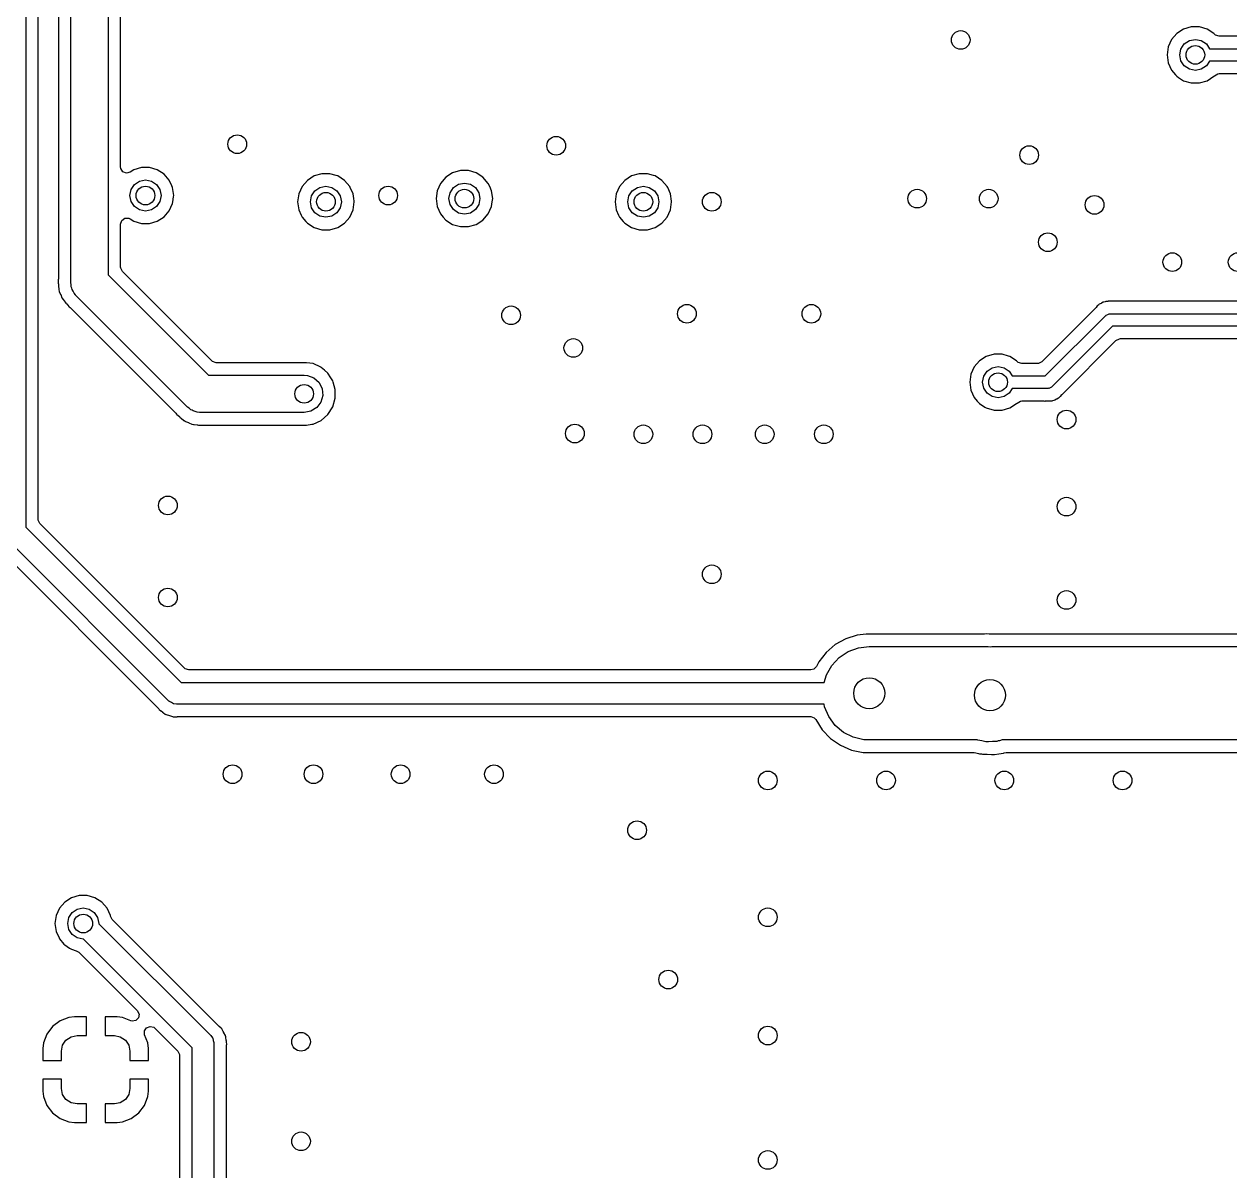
# Model space of a CAD drawing. Extents: x 100.3 to 185, y -144.7 to -85.3.
# Drawn here: x 112.15 to 131.52, y -129.88 to -111.44 of the extents above; entities that cross this region are included whole.
import ezdxf

# ---------------------------------------------------------------- set-up
doc = ezdxf.new("R2010")
doc.units = 0
doc.layers.add('BLACK', color=7, linetype='CONTINUOUS')

msp = doc.modelspace()

# ---------------------------------------------------------------- linework, layer by layer
at = {"layer": 'BLACK', "linetype": 'CONTINUOUS'}
for p, q in [((112.175, -96.1725), (112.175, -119.528)), ((112.375, -119.403), (112.375, -96.2965)), ((112.7, -101.084), (112.7, -115.536)), ((112.9, -115.6), (112.9, -101.1)), ((113.5, -101.1), (113.5, -115.476)), ((113.7, -111.94), (113.7, -109.3)), ((130.672, -111.596), (130.587, -111.694)), ((130.781, -111.526), (130.672, -111.596)), ((130.905, -111.49), (130.781, -111.526)), ((130.781, -111.526), (130.781, -111.526)), ((131.035, -111.49), (130.905, -111.49)), ((130.905, -111.49), (130.905, -111.49)), ((131.159, -111.526), (131.035, -111.49)), ((131.035, -111.49), (131.035, -111.49)), ((131.268, -111.596), (131.159, -111.526)), ((131.159, -111.526), (131.159, -111.526)), ((131.159, -111.526), (131.159, -111.526)), ((131.159, -111.526), (131.159, -111.526)), ((131.276, -111.606), (131.268, -111.596)), ((131.268, -111.596), (131.268, -111.596)), ((130.587, -111.694), (130.534, -111.812)), ((130.739, -111.845), (130.793, -111.764)), ((130.793, -111.764), (130.875, -111.709)), ((130.875, -111.709), (130.97, -111.69)), ((130.97, -111.69), (131.066, -111.709)), ((131.066, -111.709), (131.147, -111.764)), ((131.147, -111.764), (131.198, -111.84)), ((131.293, -111.621), (131.276, -111.606)), ((131.351, -111.64), (131.293, -111.621)), ((132.166, -111.64), (131.351, -111.64)), ((113.7, -113.74), (113.7, -111.94)), ((130.534, -111.812), (130.515, -111.94)), ((130.515, -111.94), (130.515, -111.94)), ((130.515, -111.94), (130.534, -112.069)), ((130.72, -111.94), (130.739, -111.845)), ((130.739, -112.036), (130.72, -111.94)), ((131.198, -111.84), (132.19, -111.84)), ((130.534, -112.069), (130.587, -112.186)), ((130.793, -112.117), (130.739, -112.036)), ((130.875, -112.171), (130.793, -112.117)), ((130.97, -112.19), (130.875, -112.171)), ((131.066, -112.171), (130.97, -112.19)), ((131.147, -112.117), (131.066, -112.171)), ((131.198, -112.04), (131.147, -112.117)), ((132.149, -112.04), (131.198, -112.04)), ((130.587, -112.186), (130.587, -112.186)), ((130.587, -112.186), (130.651, -112.26)), ((130.651, -112.26), (130.672, -112.284)), ((130.672, -112.284), (130.702, -112.304)), ((130.702, -112.304), (130.781, -112.354)), ((130.781, -112.354), (130.905, -112.391)), ((131.035, -112.391), (131.159, -112.354)), ((131.159, -112.354), (131.268, -112.284)), ((131.268, -112.284), (131.276, -112.275)), ((131.276, -112.275), (131.329, -112.243)), ((131.329, -112.243), (131.351, -112.241)), ((131.351, -112.241), (132.025, -112.241)), ((130.905, -112.391), (130.905, -112.391)), ((130.905, -112.391), (131.035, -112.391)), ((131.035, -112.391), (131.035, -112.391)), ((113.704, -113.765), (113.7, -113.74)), ((113.737, -113.817), (113.704, -113.765)), ((113.794, -113.839), (113.737, -113.817)), ((113.853, -113.823), (113.794, -113.839)), ((113.911, -113.786), (113.853, -113.823)), ((114.035, -113.749), (113.911, -113.786)), ((113.911, -113.786), (113.911, -113.786)), ((114.165, -113.749), (114.035, -113.749)), ((114.035, -113.749), (114.035, -113.749)), ((114.289, -113.786), (114.165, -113.749)), ((114.165, -113.749), (114.165, -113.749)), ((114.398, -113.856), (114.289, -113.786)), ((114.289, -113.786), (114.289, -113.786)), ((114.289, -113.786), (114.289, -113.786)), ((114.289, -113.786), (114.289, -113.786)), ((114.483, -113.954), (114.398, -113.856)), ((114.398, -113.856), (114.398, -113.856)), ((114.398, -113.856), (114.398, -113.856)), ((116.811, -113.886), (116.702, -113.956)), ((116.935, -113.849), (116.811, -113.886)), ((116.811, -113.886), (116.811, -113.886)), ((117.065, -113.849), (116.935, -113.849)), ((116.935, -113.849), (116.935, -113.849)), ((117.165, -113.879), (117.065, -113.849)), ((117.065, -113.849), (117.065, -113.849)), ((117.189, -113.886), (117.165, -113.879)), ((117.298, -113.956), (117.189, -113.886)), ((117.189, -113.886), (117.189, -113.886)), ((117.189, -113.886), (117.189, -113.886)), ((118.927, -113.906), (118.842, -114.004)), ((119.036, -113.836), (118.927, -113.906)), ((119.16, -113.799), (119.036, -113.836)), ((119.036, -113.836), (119.036, -113.836)), ((119.29, -113.799), (119.16, -113.799)), ((119.16, -113.799), (119.16, -113.799)), ((119.414, -113.836), (119.29, -113.799)), ((119.29, -113.799), (119.29, -113.799)), ((119.523, -113.906), (119.414, -113.836)), ((119.414, -113.836), (119.414, -113.836)), ((119.414, -113.836), (119.414, -113.836)), ((119.414, -113.836), (119.414, -113.836)), ((119.608, -114.004), (119.523, -113.906)), ((119.523, -113.906), (119.523, -113.906)), ((119.523, -113.906), (119.523, -113.906)), ((121.911, -113.886), (121.802, -113.956)), ((122.035, -113.849), (121.911, -113.886)), ((121.911, -113.886), (121.911, -113.886)), ((122.165, -113.849), (122.035, -113.849)), ((122.035, -113.849), (122.035, -113.849)), ((122.265, -113.879), (122.165, -113.849)), ((122.165, -113.849), (122.165, -113.849)), ((122.289, -113.886), (122.265, -113.879)), ((122.398, -113.956), (122.289, -113.886)), ((122.289, -113.886), (122.289, -113.886)), ((122.289, -113.886), (122.289, -113.886)), ((113.85, -114.2), (113.869, -114.104)), ((113.869, -114.104), (113.923, -114.023)), ((113.923, -114.023), (114.004, -113.969)), ((114.004, -113.969), (114.1, -113.95)), ((114.1, -113.95), (114.196, -113.969)), ((114.196, -113.969), (114.277, -114.023)), ((114.277, -114.023), (114.331, -114.104)), ((114.331, -114.104), (114.35, -114.2)), ((114.523, -114.042), (114.483, -113.954)), ((114.537, -114.072), (114.523, -114.042)), ((114.555, -114.2), (114.537, -114.072)), ((116.617, -114.054), (116.563, -114.172)), ((116.702, -113.956), (116.617, -114.054)), ((116.823, -114.123), (116.904, -114.069)), ((116.904, -114.069), (117, -114.05)), ((117, -114.05), (117.096, -114.069)), ((117.096, -114.069), (117.177, -114.123)), ((117.383, -114.054), (117.298, -113.956)), ((117.298, -113.956), (117.298, -113.956)), ((117.298, -113.956), (117.298, -113.956)), ((117.391, -114.071), (117.383, -114.054)), ((117.437, -114.172), (117.391, -114.071)), ((118.842, -114.004), (118.788, -114.122)), ((118.994, -114.154), (119.048, -114.073)), ((119.048, -114.073), (119.129, -114.019)), ((119.129, -114.019), (119.225, -114)), ((119.225, -114), (119.321, -114.019)), ((119.321, -114.019), (119.402, -114.073)), ((119.402, -114.073), (119.456, -114.154)), ((119.631, -114.054), (119.608, -114.004)), ((119.662, -114.122), (119.631, -114.054)), ((121.717, -114.054), (121.663, -114.172)), ((121.802, -113.956), (121.717, -114.054)), ((121.923, -114.123), (122.004, -114.069)), ((122.004, -114.069), (122.1, -114.05)), ((122.1, -114.05), (122.196, -114.069)), ((122.196, -114.069), (122.277, -114.123)), ((122.483, -114.054), (122.398, -113.956)), ((122.398, -113.956), (122.398, -113.956)), ((122.398, -113.956), (122.398, -113.956)), ((122.491, -114.071), (122.483, -114.054)), ((122.537, -114.172), (122.491, -114.071)), ((113.869, -114.296), (113.85, -114.2)), ((113.923, -114.377), (113.869, -114.296)), ((114.331, -114.296), (114.277, -114.377)), ((114.35, -114.2), (114.331, -114.296)), ((114.537, -114.328), (114.541, -114.3)), ((114.541, -114.3), (114.552, -114.223)), ((114.552, -114.223), (114.555, -114.2)), ((114.555, -114.2), (114.555, -114.2)), ((116.563, -114.172), (116.545, -114.3)), ((116.545, -114.3), (116.545, -114.3)), ((116.545, -114.3), (116.563, -114.428)), ((116.75, -114.3), (116.769, -114.204)), ((116.769, -114.396), (116.75, -114.3)), ((116.769, -114.204), (116.823, -114.123)), ((117.177, -114.123), (117.231, -114.204)), ((117.231, -114.204), (117.25, -114.3)), ((117.25, -114.3), (117.231, -114.396)), ((117.448, -114.25), (117.437, -114.172)), ((117.437, -114.428), (117.455, -114.3)), ((117.454, -114.289), (117.448, -114.25)), ((117.455, -114.3), (117.454, -114.289)), ((118.788, -114.122), (118.77, -114.25)), ((118.77, -114.25), (118.77, -114.25)), ((118.77, -114.25), (118.788, -114.378)), ((118.975, -114.25), (118.994, -114.154)), ((118.994, -114.346), (118.975, -114.25)), ((119.456, -114.154), (119.475, -114.25)), ((119.475, -114.25), (119.456, -114.346)), ((119.68, -114.25), (119.662, -114.122)), ((119.662, -114.378), (119.673, -114.3)), ((119.673, -114.3), (119.68, -114.25)), ((119.673, -114.3), (119.673, -114.3)), ((119.68, -114.25), (119.68, -114.25)), ((121.663, -114.172), (121.645, -114.3)), ((121.645, -114.3), (121.645, -114.3)), ((121.645, -114.3), (121.663, -114.428)), ((121.85, -114.3), (121.869, -114.204)), ((121.869, -114.396), (121.85, -114.3)), ((121.869, -114.204), (121.923, -114.123)), ((122.277, -114.123), (122.331, -114.204)), ((122.331, -114.204), (122.35, -114.3)), ((122.35, -114.3), (122.331, -114.396)), ((122.554, -114.289), (122.537, -114.172)), ((122.537, -114.428), (122.555, -114.3)), ((122.555, -114.3), (122.554, -114.289)), ((114.004, -114.431), (113.923, -114.377)), ((114.1, -114.45), (114.004, -114.431)), ((114.196, -114.431), (114.1, -114.45)), ((114.277, -114.377), (114.196, -114.431)), ((114.398, -114.544), (114.483, -114.446)), ((114.483, -114.446), (114.537, -114.328)), ((116.563, -114.428), (116.602, -114.513)), ((116.823, -114.477), (116.769, -114.396)), ((116.904, -114.531), (116.823, -114.477)), ((117.177, -114.477), (117.096, -114.531)), ((117.231, -114.396), (117.177, -114.477)), ((117.383, -114.546), (117.437, -114.428)), ((118.788, -114.378), (118.842, -114.496)), ((118.842, -114.496), (118.842, -114.496)), ((118.842, -114.496), (118.884, -114.545)), ((119.048, -114.427), (118.994, -114.346)), ((119.129, -114.481), (119.048, -114.427)), ((119.225, -114.5), (119.129, -114.481)), ((119.321, -114.481), (119.225, -114.5)), ((119.402, -114.427), (119.321, -114.481)), ((119.456, -114.346), (119.402, -114.427)), ((119.523, -114.594), (119.608, -114.496)), ((119.608, -114.496), (119.662, -114.378)), ((121.663, -114.428), (121.702, -114.513)), ((121.923, -114.477), (121.869, -114.396)), ((122.004, -114.531), (121.923, -114.477)), ((122.277, -114.477), (122.196, -114.531)), ((122.331, -114.396), (122.277, -114.477)), ((122.483, -114.546), (122.537, -114.428)), ((113.7, -114.66), (113.719, -114.602)), ((113.7, -115.352), (113.7, -114.66)), ((113.719, -114.602), (113.769, -114.566)), ((113.769, -114.566), (113.83, -114.566)), ((113.83, -114.566), (113.853, -114.577)), ((113.853, -114.577), (113.911, -114.614)), ((113.911, -114.614), (114.035, -114.65)), ((114.035, -114.65), (114.035, -114.65)), ((114.035, -114.65), (114.165, -114.65)), ((114.165, -114.65), (114.289, -114.614)), ((114.165, -114.65), (114.165, -114.65)), ((114.289, -114.614), (114.398, -114.544)), ((116.602, -114.513), (116.617, -114.546)), ((116.617, -114.546), (116.677, -114.615)), ((116.677, -114.615), (116.702, -114.644)), ((116.702, -114.644), (116.811, -114.714)), ((117, -114.55), (116.904, -114.531)), ((117.096, -114.531), (117, -114.55)), ((117.189, -114.714), (117.298, -114.644)), ((117.298, -114.644), (117.383, -114.546)), ((118.884, -114.545), (118.927, -114.594)), ((118.927, -114.594), (119.036, -114.664)), ((119.036, -114.664), (119.036, -114.664)), ((119.036, -114.664), (119.16, -114.7)), ((119.29, -114.7), (119.414, -114.664)), ((119.414, -114.664), (119.523, -114.594)), ((121.702, -114.513), (121.717, -114.546)), ((121.717, -114.546), (121.777, -114.615)), ((121.777, -114.615), (121.802, -114.644)), ((121.802, -114.644), (121.911, -114.714)), ((122.1, -114.55), (122.004, -114.531)), ((122.196, -114.531), (122.1, -114.55)), ((122.289, -114.714), (122.398, -114.644)), ((122.398, -114.644), (122.483, -114.546)), ((116.811, -114.714), (116.811, -114.714)), ((116.811, -114.714), (116.935, -114.75)), ((116.935, -114.75), (116.935, -114.75)), ((116.935, -114.75), (117.065, -114.75)), ((117.065, -114.75), (117.189, -114.714)), ((117.065, -114.75), (117.065, -114.75)), ((119.16, -114.7), (119.16, -114.7)), ((119.16, -114.7), (119.29, -114.7)), ((119.29, -114.7), (119.29, -114.7)), ((121.911, -114.714), (121.911, -114.714)), ((121.911, -114.714), (122.035, -114.75)), ((122.035, -114.75), (122.035, -114.75)), ((122.035, -114.75), (122.165, -114.75)), ((122.165, -114.75), (122.289, -114.714)), ((122.165, -114.75), (122.165, -114.75)), ((113.702, -115.367), (113.7, -115.352)), ((113.729, -115.422), (113.702, -115.367)), ((115.166, -116.858), (113.729, -115.422)), ((112.697, -115.557), (112.696, -115.564)), ((112.696, -115.564), (112.699, -115.616)), ((112.7, -115.536), (112.697, -115.557)), ((112.699, -115.616), (112.7, -115.62)), ((112.7, -115.62), (112.7, -115.636)), ((112.7, -115.636), (112.702, -115.652)), ((112.702, -115.652), (112.702, -115.655)), ((112.702, -115.655), (112.706, -115.707)), ((112.906, -115.634), (112.9, -115.6)), ((112.908, -115.669), (112.906, -115.634)), ((113.5, -115.476), (115.112, -117.087)), ((112.706, -115.707), (112.709, -115.715)), ((112.709, -115.715), (112.714, -115.735)), ((112.714, -115.735), (112.715, -115.742)), ((112.715, -115.742), (112.715, -115.742)), ((112.715, -115.742), (112.737, -115.79)), ((112.737, -115.79), (112.738, -115.793)), ((112.738, -115.793), (112.756, -115.842)), ((112.756, -115.842), (112.756, -115.842)), ((112.756, -115.842), (112.756, -115.842)), ((112.756, -115.842), (112.76, -115.847)), ((112.76, -115.847), (112.761, -115.848)), ((112.761, -115.848), (112.772, -115.867)), ((112.916, -115.688), (112.908, -115.669)), ((112.92, -115.708), (112.916, -115.688)), ((112.939, -115.738), (112.92, -115.708)), ((112.953, -115.77), (112.939, -115.738)), ((112.975, -115.796), (112.953, -115.77)), ((112.978, -115.802), (112.975, -115.796)), ((112.982, -115.805), (112.978, -115.802)), ((112.988, -115.812), (112.982, -115.805)), ((114.775, -117.6), (112.988, -115.812)), ((112.772, -115.867), (112.775, -115.873)), ((112.775, -115.873), (112.809, -115.913)), ((112.809, -115.913), (112.811, -115.916)), ((112.811, -115.916), (112.821, -115.929)), ((112.821, -115.929), (112.821, -115.929)), ((112.821, -115.929), (112.832, -115.94)), ((112.832, -115.94), (112.835, -115.943)), ((112.835, -115.943), (112.869, -115.982)), ((112.869, -115.982), (112.869, -115.982)), ((112.869, -115.982), (112.875, -115.986)), ((112.875, -115.986), (112.892, -115.999)), ((112.892, -115.999), (114.588, -117.696)), ((129.37, -116.005), (128.505, -116.871)), ((129.375, -116), (129.37, -116.005)), ((129.394, -115.974), (129.375, -116)), ((129.402, -115.969), (129.394, -115.974)), ((129.42, -115.955), (129.402, -115.969)), ((129.427, -115.948), (129.42, -115.955)), ((129.456, -115.935), (129.427, -115.948)), ((129.427, -115.948), (129.427, -115.948)), ((129.462, -115.932), (129.456, -115.935)), ((129.49, -115.915), (129.462, -115.932)), ((129.499, -115.913), (129.49, -115.915)), ((129.49, -115.915), (129.49, -115.915)), ((129.521, -115.906), (129.499, -115.913)), ((129.53, -115.902), (129.521, -115.906)), ((129.562, -115.901), (129.53, -115.902)), ((129.569, -115.9), (129.562, -115.901)), ((129.572, -115.9), (129.569, -115.9)), ((129.592, -115.899), (129.572, -115.899)), ((129.572, -115.899), (129.572, -115.899)), ((129.572, -115.899), (129.572, -115.9)), ((129.594, -115.899), (129.592, -115.899)), ((129.601, -115.899), (129.594, -115.899)), ((129.642, -115.897), (129.601, -115.899)), ((129.651, -115.898), (129.642, -115.897)), ((129.665, -115.899), (129.651, -115.897)), ((129.651, -115.897), (129.651, -115.898)), ((131.885, -115.899), (129.665, -115.899)), ((128.559, -117.1), (129.529, -116.129)), ((129.529, -116.129), (129.536, -116.126)), ((129.536, -116.126), (129.541, -116.119)), ((129.541, -116.119), (129.563, -116.112)), ((129.563, -116.112), (129.584, -116.101)), ((129.584, -116.101), (129.592, -116.102)), ((129.592, -116.102), (129.6, -116.1)), ((129.6, -116.1), (132.009, -116.1)), ((129.641, -116.3), (128.671, -117.271)), ((132.05, -116.3), (129.641, -116.3)), ((128.83, -117.395), (129.695, -116.529)), ((129.695, -116.529), (129.75, -116.502)), ((129.75, -116.502), (129.765, -116.5)), ((129.765, -116.5), (131.985, -116.5)), ((127.611, -116.786), (127.502, -116.856)), ((127.735, -116.749), (127.611, -116.786)), ((127.611, -116.786), (127.611, -116.786)), ((127.865, -116.749), (127.735, -116.749)), ((127.735, -116.749), (127.735, -116.749)), ((127.97, -116.78), (127.865, -116.749)), ((127.865, -116.749), (127.865, -116.749)), ((127.989, -116.786), (127.97, -116.78)), ((128.098, -116.856), (127.989, -116.786)), ((127.989, -116.786), (127.989, -116.786)), ((127.989, -116.786), (127.989, -116.786)), ((115.178, -116.868), (115.166, -116.858)), ((115.236, -116.887), (115.178, -116.868)), ((116.686, -116.887), (115.236, -116.887)), ((116.792, -116.902), (116.686, -116.887)), ((116.686, -116.887), (116.686, -116.887)), ((116.918, -116.96), (116.792, -116.902)), ((116.923, -116.962), (116.918, -116.96)), ((116.975, -117.006), (116.923, -116.962)), ((117.032, -117.056), (116.975, -117.006)), ((127.417, -116.954), (127.363, -117.072)), ((127.502, -116.856), (127.417, -116.954)), ((127.569, -117.104), (127.623, -117.023)), ((127.623, -117.023), (127.704, -116.969)), ((127.704, -116.969), (127.8, -116.95)), ((127.8, -116.95), (127.896, -116.969)), ((127.896, -116.969), (127.977, -117.023)), ((127.977, -117.023), (128.028, -117.1)), ((128.106, -116.865), (128.098, -116.856)), ((128.098, -116.856), (128.098, -116.856)), ((128.123, -116.881), (128.106, -116.865)), ((128.181, -116.899), (128.123, -116.881)), ((128.435, -116.899), (128.181, -116.899)), ((128.45, -116.898), (128.435, -116.899)), ((128.505, -116.871), (128.45, -116.898)), ((115.112, -117.087), (116.65, -117.087)), ((116.65, -117.087), (116.705, -117.093)), ((116.705, -117.093), (116.808, -117.132)), ((116.808, -117.132), (116.889, -117.207)), ((116.889, -117.207), (116.939, -117.305)), ((117.079, -117.129), (117.032, -117.056)), ((117.11, -117.177), (117.079, -117.129)), ((117.117, -117.2), (117.11, -117.177)), ((117.15, -117.316), (117.117, -117.2)), ((127.363, -117.072), (127.345, -117.2)), ((127.345, -117.2), (127.345, -117.2)), ((127.345, -117.2), (127.363, -117.328)), ((127.55, -117.2), (127.569, -117.104)), ((127.569, -117.296), (127.55, -117.2)), ((128.028, -117.1), (128.559, -117.1)), ((116.939, -117.305), (116.949, -117.415)), ((117.15, -117.459), (117.15, -117.316)), ((127.363, -117.328), (127.417, -117.445)), ((127.623, -117.377), (127.569, -117.296)), ((127.704, -117.431), (127.623, -117.377)), ((127.977, -117.377), (127.896, -117.431)), ((128.028, -117.3), (127.977, -117.377)), ((128.6, -117.3), (128.028, -117.3)), ((128.608, -117.298), (128.6, -117.3)), ((128.616, -117.299), (128.608, -117.298)), ((128.637, -117.288), (128.616, -117.299)), ((128.659, -117.281), (128.637, -117.288)), ((128.664, -117.274), (128.659, -117.281)), ((128.671, -117.271), (128.664, -117.274)), ((128.806, -117.426), (128.825, -117.4)), ((128.825, -117.4), (128.83, -117.395)), ((114.804, -117.619), (114.775, -117.6)), ((116.919, -117.521), (116.852, -117.609)), ((116.949, -117.415), (116.919, -117.521)), ((117.032, -117.719), (117.11, -117.598)), ((117.11, -117.598), (117.15, -117.459)), ((127.417, -117.445), (127.417, -117.446)), ((127.417, -117.446), (127.466, -117.503)), ((127.466, -117.503), (127.502, -117.544)), ((127.502, -117.544), (127.59, -117.6)), ((127.59, -117.6), (127.611, -117.614)), ((127.8, -117.45), (127.704, -117.431)), ((127.896, -117.431), (127.8, -117.45)), ((127.989, -117.614), (128.098, -117.544)), ((128.098, -117.544), (128.106, -117.535)), ((128.106, -117.535), (128.159, -117.503)), ((128.159, -117.503), (128.181, -117.5)), ((128.181, -117.5), (128.535, -117.5)), ((128.535, -117.5), (128.549, -117.503)), ((128.549, -117.503), (128.549, -117.502)), ((128.549, -117.502), (128.558, -117.503)), ((128.558, -117.503), (128.567, -117.502)), ((128.558, -117.503), (128.558, -117.503)), ((128.558, -117.503), (128.558, -117.503)), ((128.558, -117.503), (128.558, -117.503)), ((128.567, -117.502), (128.606, -117.501)), ((128.606, -117.501), (128.608, -117.5)), ((128.608, -117.5), (128.628, -117.5)), ((128.628, -117.5), (128.628, -117.5)), ((128.628, -117.5), (128.631, -117.5)), ((128.631, -117.5), (128.638, -117.499)), ((128.638, -117.499), (128.67, -117.498)), ((128.67, -117.498), (128.679, -117.494)), ((128.679, -117.494), (128.701, -117.487)), ((128.701, -117.487), (128.71, -117.485)), ((128.71, -117.485), (128.738, -117.468)), ((128.738, -117.468), (128.744, -117.465)), ((128.744, -117.465), (128.773, -117.452)), ((128.773, -117.452), (128.78, -117.445)), ((128.78, -117.445), (128.798, -117.431)), ((128.798, -117.431), (128.806, -117.426)), ((114.588, -117.696), (114.601, -117.712)), ((114.601, -117.712), (114.605, -117.719)), ((114.605, -117.719), (114.605, -117.719)), ((114.605, -117.719), (114.645, -117.753)), ((114.645, -117.753), (114.647, -117.755)), ((114.647, -117.755), (114.659, -117.767)), ((114.659, -117.767), (114.672, -117.776)), ((114.672, -117.776), (114.675, -117.779)), ((114.675, -117.779), (114.714, -117.813)), ((114.83, -117.643), (114.804, -117.619)), ((114.849, -117.65), (114.83, -117.643)), ((114.866, -117.662), (114.849, -117.65)), ((114.9, -117.67), (114.866, -117.662)), ((114.932, -117.682), (114.9, -117.67)), ((114.967, -117.686), (114.932, -117.682)), ((114.974, -117.687), (114.967, -117.686)), ((114.978, -117.687), (114.974, -117.687)), ((114.987, -117.688), (114.978, -117.687)), ((116.65, -117.688), (114.987, -117.688)), ((116.758, -117.667), (116.65, -117.688)), ((116.852, -117.609), (116.758, -117.667)), ((116.923, -117.813), (117.032, -117.719)), ((127.611, -117.614), (127.735, -117.65)), ((127.735, -117.65), (127.735, -117.65)), ((127.735, -117.65), (127.865, -117.65)), ((127.865, -117.65), (127.989, -117.614)), ((127.865, -117.65), (127.865, -117.65)), ((114.714, -117.813), (114.714, -117.813)), ((114.714, -117.813), (114.714, -117.813)), ((114.714, -117.813), (114.721, -117.816)), ((114.721, -117.816), (114.739, -117.827)), ((114.739, -117.827), (114.745, -117.831)), ((114.745, -117.831), (114.794, -117.85)), ((114.794, -117.85), (114.797, -117.851)), ((114.797, -117.851), (114.845, -117.873)), ((114.845, -117.873), (114.852, -117.874)), ((114.852, -117.874), (114.873, -117.879)), ((114.873, -117.879), (114.88, -117.882)), ((114.88, -117.882), (114.932, -117.885)), ((114.932, -117.885), (114.936, -117.886)), ((114.936, -117.886), (114.952, -117.888)), ((114.952, -117.888), (114.968, -117.888)), ((114.968, -117.888), (114.971, -117.888)), ((114.971, -117.888), (114.976, -117.888)), ((114.976, -117.888), (115.024, -117.892)), ((115.024, -117.892), (115.03, -117.89)), ((115.03, -117.89), (115.031, -117.89)), ((115.031, -117.89), (115.052, -117.888)), ((115.052, -117.888), (116.686, -117.888)), ((116.686, -117.888), (116.775, -117.875)), ((116.775, -117.875), (116.792, -117.873)), ((116.792, -117.873), (116.923, -117.813)), ((112.175, -119.528), (114.672, -122.025)), ((112.377, -119.419), (112.375, -119.403)), ((112.404, -119.473), (112.377, -119.419)), ((112.631, -119.7), (112.404, -119.473)), ((114.476, -122.324), (111.876, -119.724)), ((113.806, -120.875), (112.631, -119.7)), ((111.741, -119.872), (114.3, -122.431)), ((114.727, -121.796), (113.806, -120.875)), ((125.538, -121.264), (125.353, -121.322)), ((125.682, -121.249), (125.538, -121.264)), ((127.577, -121.249), (125.682, -121.249)), ((127.583, -121.249), (127.577, -121.249)), ((127.616, -121.245), (127.583, -121.249)), ((127.657, -121.248), (127.616, -121.245)), ((127.659, -121.248), (127.657, -121.248)), ((127.704, -121.249), (127.659, -121.248)), ((127.711, -121.249), (127.704, -121.249)), ((127.713, -121.249), (127.711, -121.249)), ((135.697, -121.249), (127.713, -121.249)), ((125.184, -121.416), (125.038, -121.542)), ((125.353, -121.322), (125.184, -121.416)), ((125.184, -121.416), (125.184, -121.416)), ((125.353, -121.322), (125.353, -121.322)), ((125.393, -121.53), (125.557, -121.47)), ((125.557, -121.47), (125.73, -121.45)), ((125.73, -121.45), (127.64, -121.45)), ((127.64, -121.45), (127.68, -121.452)), ((127.68, -121.452), (127.7, -121.45)), ((127.7, -121.45), (136.11, -121.45)), ((125.038, -121.542), (124.919, -121.695)), ((125.128, -121.752), (125.248, -121.625)), ((125.248, -121.625), (125.393, -121.53)), ((114.738, -121.806), (114.727, -121.796)), ((114.797, -121.825), (114.738, -121.806)), ((124.794, -121.825), (114.797, -121.825)), ((124.84, -121.813), (124.794, -121.825)), ((124.883, -121.769), (124.84, -121.813)), ((124.919, -121.695), (124.883, -121.769)), ((124.919, -121.695), (124.919, -121.695)), ((125.041, -121.903), (125.128, -121.752)), ((114.672, -122.025), (125.005, -122.025)), ((125.005, -122.025), (125.041, -121.903)), ((114.3, -122.431), (114.313, -122.447)), ((114.313, -122.447), (114.32, -122.458)), ((114.481, -122.327), (114.476, -122.324)), ((114.484, -122.331), (114.481, -122.327)), ((114.516, -122.348), (114.484, -122.331)), ((114.548, -122.367), (114.516, -122.348)), ((114.553, -122.367), (114.548, -122.367)), ((114.558, -122.37), (114.553, -122.367)), ((114.6, -122.375), (114.558, -122.37)), ((125.004, -122.375), (114.6, -122.375)), ((125.012, -122.415), (125.004, -122.375)), ((125.08, -122.575), (125.012, -122.415)), ((114.32, -122.458), (114.349, -122.48)), ((114.349, -122.48), (114.353, -122.484)), ((114.353, -122.484), (114.356, -122.488)), ((114.356, -122.488), (114.375, -122.5)), ((114.375, -122.5), (114.376, -122.502)), ((114.376, -122.502), (114.389, -122.511)), ((114.389, -122.511), (114.419, -122.535)), ((114.419, -122.535), (114.419, -122.535)), ((114.419, -122.535), (114.426, -122.539)), ((114.426, -122.539), (114.433, -122.542)), ((114.433, -122.542), (114.433, -122.542)), ((114.433, -122.542), (114.484, -122.557)), ((114.484, -122.557), (114.486, -122.558)), ((114.486, -122.558), (114.537, -122.575)), ((114.537, -122.575), (114.537, -122.575)), ((114.537, -122.575), (114.545, -122.577)), ((114.545, -122.577), (114.553, -122.578)), ((114.553, -122.578), (114.607, -122.576)), ((114.553, -122.578), (114.553, -122.578)), ((114.607, -122.576), (114.609, -122.575)), ((114.609, -122.575), (124.789, -122.575)), ((124.789, -122.575), (124.847, -122.594)), ((124.847, -122.594), (124.873, -122.622)), ((124.873, -122.622), (124.974, -122.785)), ((125.184, -122.715), (125.08, -122.575)), ((124.974, -122.785), (124.974, -122.785)), ((124.974, -122.785), (125.108, -122.925)), ((125.318, -122.827), (125.184, -122.715)), ((125.473, -122.905), (125.318, -122.827)), ((125.108, -122.925), (125.108, -122.925)), ((125.108, -122.925), (125.187, -122.98)), ((125.187, -122.98), (125.266, -123.035)), ((125.643, -122.945), (125.473, -122.905)), ((125.73, -122.95), (125.643, -122.945)), ((127.465, -122.95), (125.73, -122.95)), ((127.476, -122.954), (127.465, -122.95)), ((127.541, -122.964), (127.476, -122.954)), ((127.605, -122.977), (127.541, -122.964)), ((127.627, -122.977), (127.605, -122.977)), ((127.648, -122.98), (127.627, -122.977)), ((127.713, -122.974), (127.648, -122.98)), ((127.779, -122.972), (127.713, -122.974)), ((127.8, -122.966), (127.779, -122.972)), ((127.822, -122.965), (127.8, -122.966)), ((127.865, -122.95), (127.822, -122.965)), ((136.11, -122.95), (127.865, -122.95)), ((125.266, -123.035), (125.266, -123.035)), ((125.266, -123.035), (125.266, -123.035)), ((125.266, -123.035), (125.444, -123.112)), ((125.444, -123.112), (125.633, -123.15)), ((125.633, -123.15), (127.418, -123.15)), ((127.418, -123.15), (127.445, -123.154)), ((127.445, -123.154), (127.483, -123.165)), ((127.483, -123.165), (127.501, -123.17)), ((127.501, -123.17), (127.518, -123.172)), ((127.518, -123.172), (127.533, -123.174)), ((127.533, -123.174), (127.549, -123.178)), ((127.549, -123.178), (127.621, -123.18)), ((127.621, -123.18), (127.623, -123.18)), ((127.623, -123.18), (127.694, -123.185)), ((127.694, -123.185), (127.711, -123.183)), ((127.711, -123.183), (127.726, -123.182)), ((127.726, -123.182), (127.74, -123.183)), ((127.74, -123.183), (127.743, -123.183)), ((127.743, -123.183), (127.813, -123.17)), ((127.743, -123.183), (127.743, -123.183)), ((127.743, -123.183), (127.743, -123.183)), ((127.813, -123.17), (127.815, -123.17)), ((127.815, -123.17), (127.886, -123.161)), ((127.886, -123.161), (127.9, -123.156)), ((127.9, -123.156), (127.932, -123.15)), ((127.932, -123.15), (136.013, -123.15)), ((112.911, -125.486), (112.802, -125.556)), ((113.035, -125.45), (112.911, -125.486)), ((112.911, -125.486), (112.911, -125.486)), ((113.165, -125.45), (113.035, -125.45)), ((113.035, -125.45), (113.035, -125.45)), ((113.289, -125.486), (113.165, -125.45)), ((113.165, -125.45), (113.165, -125.45)), ((113.398, -125.556), (113.289, -125.486)), ((113.289, -125.486), (113.289, -125.486)), ((113.289, -125.486), (113.289, -125.486)), ((113.289, -125.486), (113.289, -125.486)), ((112.717, -125.654), (112.663, -125.772)), ((112.802, -125.556), (112.717, -125.654)), ((112.869, -125.804), (112.923, -125.723)), ((112.923, -125.723), (113.004, -125.669)), ((113.004, -125.669), (113.1, -125.65)), ((113.1, -125.65), (113.196, -125.669)), ((113.196, -125.669), (113.277, -125.723)), ((113.277, -125.723), (113.331, -125.804)), ((113.483, -125.654), (113.398, -125.556)), ((113.398, -125.556), (113.398, -125.556)), ((113.398, -125.556), (113.398, -125.556)), ((113.537, -125.772), (113.483, -125.654)), ((112.663, -125.772), (112.645, -125.9)), ((112.645, -125.9), (112.645, -125.9)), ((112.645, -125.9), (112.663, -126.028)), ((112.85, -125.9), (112.869, -125.804)), ((112.869, -125.996), (112.85, -125.9)), ((113.331, -125.804), (113.35, -125.9)), ((113.35, -125.9), (113.35, -125.902)), ((113.35, -125.902), (115.149, -127.701)), ((113.538, -125.779), (113.537, -125.772)), ((113.538, -125.78), (113.538, -125.779)), ((113.566, -125.835), (113.538, -125.78)), ((115.284, -127.553), (113.566, -125.835)), ((112.663, -126.028), (112.711, -126.132)), ((112.923, -126.077), (112.869, -125.996)), ((113.004, -126.131), (112.923, -126.077)), ((113.1, -126.15), (113.004, -126.131)), ((112.711, -126.132), (112.717, -126.146)), ((112.717, -126.146), (112.79, -126.23)), ((112.79, -126.23), (112.802, -126.244)), ((112.802, -126.244), (112.878, -126.293)), ((112.878, -126.293), (112.911, -126.314)), ((112.911, -126.314), (112.989, -126.337)), ((113.102, -126.15), (113.1, -126.15)), ((114.85, -127.897), (113.102, -126.15)), ((112.989, -126.337), (113.031, -126.362)), ((113.031, -126.362), (113.969, -127.3)), ((112.728, -127.466), (112.607, -127.557)), ((112.869, -127.411), (112.728, -127.466)), ((112.957, -127.4), (112.869, -127.411)), ((113.15, -127.4), (112.957, -127.4)), ((113.15, -127.7), (113.15, -127.4)), ((113.15, -127.4), (113.15, -127.4)), ((113.643, -127.4), (113.45, -127.4)), ((113.45, -127.4), (113.45, -127.4)), ((113.45, -127.4), (113.45, -127.7)), ((113.731, -127.411), (113.643, -127.4)), ((113.863, -127.463), (113.731, -127.411)), ((113.884, -127.468), (113.863, -127.463)), ((113.944, -127.459), (113.884, -127.468)), ((113.988, -127.415), (113.944, -127.459)), ((113.969, -127.3), (113.997, -127.355)), ((113.997, -127.355), (113.988, -127.415)), ((112.516, -127.678), (112.461, -127.819)), ((112.607, -127.557), (112.516, -127.678)), ((114.084, -127.626), (114.117, -127.574)), ((114.087, -127.687), (114.084, -127.626)), ((114.117, -127.574), (114.174, -127.552)), ((114.174, -127.552), (114.233, -127.567)), ((114.233, -127.567), (114.25, -127.581)), ((114.25, -127.581), (114.621, -127.952)), ((115.286, -127.555), (115.284, -127.553)), ((115.314, -127.581), (115.286, -127.555)), ((115.325, -127.591), (115.314, -127.581)), ((115.33, -127.597), (115.325, -127.591)), ((115.335, -127.604), (115.33, -127.597)), ((115.351, -127.637), (115.335, -127.604)), ((115.335, -127.604), (115.335, -127.604)), ((115.358, -127.652), (115.351, -127.637)), ((115.359, -127.654), (115.358, -127.652)), ((115.385, -127.701), (115.359, -127.654)), ((112.461, -127.819), (112.45, -127.907)), ((112.75, -127.95), (112.769, -127.854)), ((112.769, -127.854), (112.823, -127.773)), ((112.823, -127.773), (112.904, -127.719)), ((112.904, -127.719), (113, -127.7)), ((113, -127.7), (113.15, -127.7)), ((113.45, -127.7), (113.6, -127.7)), ((113.6, -127.7), (113.696, -127.719)), ((113.696, -127.719), (113.777, -127.773)), ((113.777, -127.773), (113.831, -127.854)), ((113.831, -127.854), (113.85, -127.95)), ((114.139, -127.819), (114.087, -127.687)), ((114.15, -127.907), (114.139, -127.819)), ((115.149, -127.701), (115.175, -127.734)), ((115.175, -127.734), (115.176, -127.74)), ((115.176, -127.74), (115.18, -127.744)), ((115.18, -127.744), (115.189, -127.779)), ((115.189, -127.779), (115.2, -127.814)), ((115.2, -127.814), (115.199, -127.82)), ((115.199, -127.82), (115.2, -127.825)), ((115.2, -127.825), (115.2, -130.353)), ((115.388, -127.709), (115.385, -127.701)), ((115.39, -127.716), (115.388, -127.709)), ((115.392, -127.734), (115.39, -127.716)), ((115.39, -127.716), (115.39, -127.716)), ((115.397, -127.77), (115.392, -127.734)), ((115.397, -127.772), (115.397, -127.77)), ((115.4, -127.79), (115.397, -127.772)), ((115.4, -127.794), (115.4, -127.79)), ((115.4, -127.799), (115.4, -127.794)), ((115.401, -127.805), (115.4, -127.799)), ((115.4, -127.874), (115.403, -127.854)), ((115.4, -130.228), (115.4, -127.874)), ((115.405, -127.841), (115.401, -127.805)), ((115.403, -127.854), (115.405, -127.841)), ((112.45, -127.907), (112.45, -128.1)), ((112.75, -128.1), (112.75, -127.95)), ((113.85, -127.95), (113.85, -128.1)), ((114.15, -128.1), (114.15, -127.907)), ((114.15, -127.907), (114.15, -127.907)), ((114.621, -127.952), (114.648, -128.006)), ((114.648, -128.006), (114.649, -128.022)), ((114.649, -128.022), (114.649, -130.376)), ((114.85, -130.425), (114.85, -127.897)), ((112.45, -128.1), (112.75, -128.1)), ((112.45, -128.1), (112.45, -128.1)), ((113.85, -128.1), (114.15, -128.1)), ((114.15, -128.1), (114.15, -128.1)), ((112.75, -128.4), (112.45, -128.4)), ((112.45, -128.4), (112.45, -128.4)), ((112.45, -128.4), (112.45, -128.593)), ((112.75, -128.55), (112.75, -128.4)), ((114.15, -128.4), (113.85, -128.4)), ((113.85, -128.4), (113.85, -128.55)), ((114.15, -128.593), (114.15, -128.4)), ((114.15, -128.4), (114.15, -128.4)), ((112.45, -128.593), (112.461, -128.681)), ((112.769, -128.646), (112.75, -128.55)), ((112.823, -128.727), (112.769, -128.646)), ((113.831, -128.646), (113.777, -128.727)), ((113.85, -128.55), (113.831, -128.646)), ((114.139, -128.681), (114.15, -128.593)), ((114.15, -128.593), (114.15, -128.593)), ((112.461, -128.681), (112.516, -128.822)), ((112.516, -128.822), (112.607, -128.943)), ((112.904, -128.781), (112.823, -128.727)), ((113, -128.8), (112.904, -128.781)), ((113.15, -128.8), (113, -128.8)), ((113.15, -129.1), (113.15, -128.8)), ((113.6, -128.8), (113.45, -128.8)), ((113.45, -128.8), (113.45, -129.1)), ((113.696, -128.781), (113.6, -128.8)), ((113.777, -128.727), (113.696, -128.781)), ((113.993, -128.943), (114.084, -128.822)), ((114.084, -128.822), (114.139, -128.681)), ((112.607, -128.943), (112.728, -129.034)), ((112.728, -129.034), (112.869, -129.089)), ((113.731, -129.089), (113.872, -129.034)), ((113.872, -129.034), (113.993, -128.943)), ((112.869, -129.089), (112.957, -129.1)), ((112.957, -129.1), (112.957, -129.1)), ((112.957, -129.1), (113.15, -129.1)), ((113.15, -129.1), (113.15, -129.1)), ((113.45, -129.1), (113.643, -129.1)), ((113.45, -129.1), (113.45, -129.1)), ((113.643, -129.1), (113.731, -129.089)), ((113.643, -129.1), (113.643, -129.1))]:
    msp.add_line(p, q, dxfattribs=at)
at = {"layer": 'BLACK'}
for centre, radius in [((127.2, -111.7), 0.15), ((130.97, -111.94), 0.15), ((115.575, -113.375), 0.15), ((120.7, -113.4), 0.15), ((128.3, -113.55), 0.15), ((114.1, -114.2), 0.15), ((118, -114.2), 0.15), ((119.225, -114.25), 0.15), ((126.5, -114.25), 0.15), ((127.65, -114.25), 0.15), ((117, -114.3), 0.15), ((122.1, -114.3), 0.15), ((123.2, -114.3), 0.15), ((129.35, -114.35), 0.15), ((128.6, -114.95), 0.15), ((130.6, -115.27), 0.15), ((131.65, -115.27), 0.15), ((119.975, -116.125), 0.15), ((122.8, -116.1), 0.15), ((124.8, -116.1), 0.15), ((120.975, -116.65), 0.15), ((127.8, -117.2), 0.15), ((116.65, -117.387), 0.15), ((128.9, -117.8), 0.15), ((121, -118.025), 0.15), ((122.1, -118.037), 0.15), ((123.05, -118.037), 0.15), ((124.05, -118.037), 0.15), ((125, -118.037), 0.15), ((114.46, -119.18), 0.15), ((128.9, -119.2), 0.15), ((123.2, -120.287), 0.15), ((114.46, -120.66), 0.15), ((128.9, -120.7), 0.15), ((125.73, -122.2), 0.25), ((127.67, -122.23), 0.25), ((115.5, -123.5), 0.15), ((116.8, -123.5), 0.15), ((118.2, -123.5), 0.15), ((119.7, -123.5), 0.15), ((124.1, -123.6), 0.15), ((126, -123.6), 0.15), ((127.9, -123.6), 0.15), ((129.8, -123.6), 0.15), ((122, -124.4), 0.15), ((124.1, -125.8), 0.15), ((113.1, -125.9), 0.15), ((122.5, -126.8), 0.15), ((116.6, -127.8), 0.15), ((124.1, -127.7), 0.15), ((116.6, -129.4), 0.15), ((124.1, -129.7), 0.15)]:
    msp.add_circle(centre, radius, dxfattribs=at)

doc.saveas('drawing.dxf')
